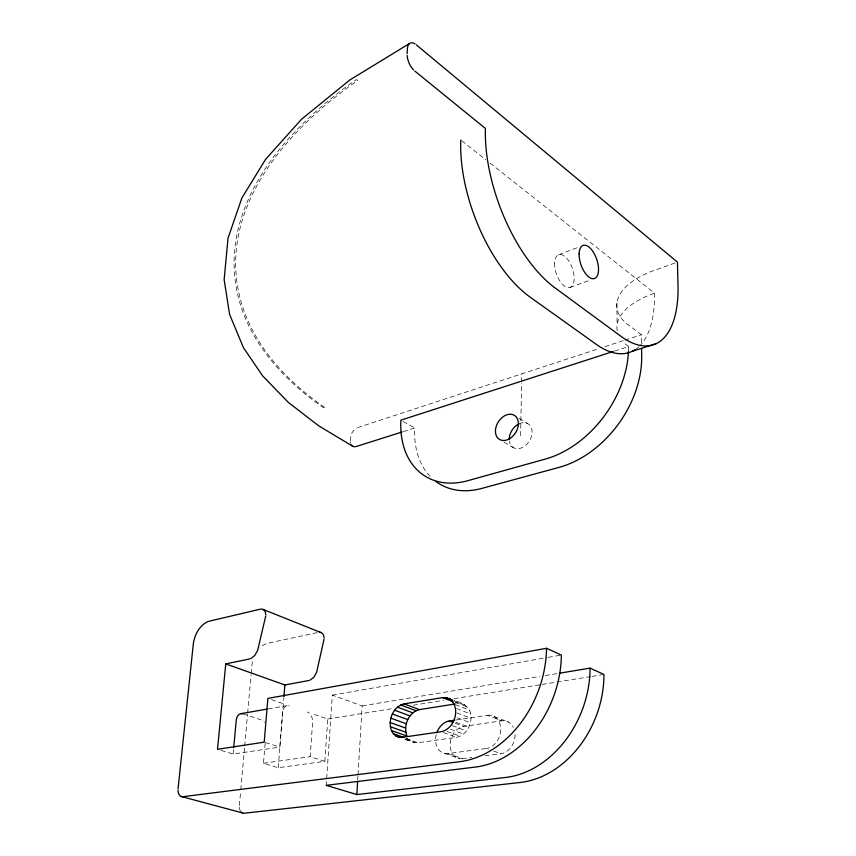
<?xml version="1.0" encoding="UTF-8"?>
<svg xmlns="http://www.w3.org/2000/svg" width="856" height="856" viewBox="0 0 856 856"><rect width="100%" height="100%" fill="white"/><g stroke="black" fill="none" stroke-linecap="round" stroke-linejoin="round"><path stroke-width="0.64" stroke-dasharray="4.28 3.21" d="M520.576 435.661L521.646 383.178M521.668 381.851L521.839 373.858M357.712 779.998L357.947 776.028M358.033 774.712L362.152 705.911L332.31 695.136L326.2 785.337M350.532 440.926L350.778 437.17A8.357 5.532 -61.6 0 1 356.545 428.032M265.157 743.254L263.477 763.242L278.232 767.714L324.863 761.337L327.762 719.029L313.221 714.022M324.863 761.337L310.129 756.672L312.611 722.475A8.795 5.874 81.1 0 0 307.325 711.989M221.126 750.402L233.132 754.04L279.816 747.085L282.608 712.31A8.892 6.013 80.9 0 1 289.371 705.804M278.232 767.714L283.817 698.111M239.38 805.539L240.686 790.998M240.804 789.681L244.581 747.384M244.698 746.068L247.534 714.343M247.651 713.027L251.076 674.699M251.193 673.372L251.91 665.444A20.351 13.536 -70 0 1 253.13 659.345M233.132 754.04L233.613 748.84M405.016 739.306L414.572 742.634L417.963 742.73L456.569 737.326C465.29 735.657 470.629 726.691 471.014 718.302C472.041 708.212 462.85 702.177 453.969 700.604M558.797 254.714L578.324 247.245M570.096 287.413L589.688 280.286M674.988 263.017L654.155 270.453A78.613 38.531 -4.1 0 0 628.325 324.948L641.401 334.728L641.529 343.545M357.53 427.625L598.612 348.734M604.903 346.669L623.778 340.495M625.041 340.089L641.401 334.728M614.555 351.067L628.539 346.541A95.915 68.865 -54.8 0 1 628.454 351.549M403.283 431.617L414.711 428A90.65 64.007 -57.6 0 0 431.178 477.423M317.244 632.648L267.842 643.198A20.351 13.536 -70 0 0 259.796 647.96M332.31 695.136L546.877 657.59M548.193 657.365L561.354 655.054M268.185 708.918L287.466 705.579M362.152 705.911L539.997 676.433M545.261 675.555L557.117 673.597M327.762 719.029L393.514 708.415M413.245 705.237L443.494 700.347M454.012 698.657L540.81 684.65M542.126 684.436L590.79 676.582M592.095 676.368L602.624 674.667M455.809 720.024L487.353 715.306L501.702 720.859A16.842 13.257 -71.9 0 1 513.365 727.343M455.253 723.245L463.674 726.391L501.702 720.859M263.477 763.242L310.129 756.672M436.218 734.79A16.692 12.712 -72.2 0 0 448.03 753.526L486.443 748.465L488.862 749.332M448.03 753.526L462.604 758.619L471.849 757.432M485.063 755.741L500.921 753.708A16.842 13.257 -71.9 0 0 514.97 733.196M464.551 704.713L455.403 702.637M265.403 742.527L279.816 747.085M243.104 713.808L261.99 720.142A8.549 5.917 81.5 0 1 264.418 722.453M271.448 699.63L283.293 703.707M444.649 753.408L459.223 758.491M406.504 738.332L414.572 742.634M406.022 738.557L417.963 742.73M405.509 739.338L411.479 741.424M443.504 732.576L456.569 737.326M493.687 751.087L500.921 753.708M447.11 731.484L460.164 736.246M450.534 729.28L463.567 734.063M452.343 725.685L466.541 730.938M455.874 722.229L468.874 727.086M457.414 717.874L470.404 722.774M456.869 712.909L471.014 718.302M456.548 708.554L470.682 713.968M455.296 704.649L469.42 710.106M454.236 700.818L461.288 703.557M494.137 716.493L508.464 722.057M455.574 702.391L467.323 706.949M403.187 421.473L414.711 428M504.098 442.145L513.654 447.816M519.089 418.295L527.51 423.495M461.823 140.791L485.908 159.837M490.103 163.154L654.551 293.169A111.152 52.28 70.9 0 1 639.785 345.824M616.919 302.885L617.069 324.895M350.671 443.162A8.367 5.553 -61.7 0 1 350.521 442.081M628.539 346.541A79.105 37.782 -3.8 0 1 623.061 341.694M617.23 330.748A79.105 37.782 -3.8 0 1 654.551 293.169M519.046 423.816A14.006 10.208 -57.4 0 1 531.983 430.365A14.006 10.208 -57.4 0 1 522.171 447.592A14.006 10.208 -57.4 0 1 509.309 440.936M638.897 346.691A111.152 52.28 70.9 0 1 636.083 349.002M462.604 758.619A16.521 12.701 -72.4 0 1 450.149 744.281A16.521 12.701 -72.4 0 1 463.674 726.391M487.353 715.306A17.024 13.268 -71.7 0 1 500.685 729.943A17.024 13.268 -71.7 0 1 486.443 748.465M240.568 811.221A8.517 5.682 -75 0 1 239.338 806.823M324.285 407.156L323.183 407.52A547.123 274.862 -5.9 0 1 356.289 79.619L357.765 80.378A545.165 273.834 -5.9 0 0 324.285 407.156M554.613 263.092A17.291 8.453 71 0 0 568.78 287.67A17.291 8.453 71 0 0 569.743 262.514A17.291 8.453 71 0 0 554.613 263.092"/><path stroke-width="1.28" d="M407.124 53.725L407.435 48.45A13.343 6.752 65.8 0 1 414.989 43.891M244.495 813.2L520.106 782.502A95.872 75.938 -68.8 0 0 603.94 674.464L590.052 668.14A96.889 76.002 -68.7 0 1 505.564 777.462L356.845 794.561L357.637 781.325M283.925 696.795L284.877 684.971L308.866 680.509M233.731 747.534L236.256 720.185A8.646 6.046 81.4 0 1 243.104 713.808M249.759 658.927L225.749 663.882L217.52 749.31L264.204 742.152L267.896 698.4L546.513 648.292L561.354 655.054A98.986 76.077 -68.4 0 1 475.529 767.051L326.2 785.337L356.845 794.561M178.059 788.825L193.285 644.247A21.1 13.375 -69.6 0 1 209.581 621.114L260.32 609.162M452.792 700.144L446.008 697.629L442.466 697.629L404.086 703.889C393.022 706.553 387.543 720.42 391.47 730.585L406.985 736.042C402.994 725.974 408.451 712.192 419.451 709.613L455.114 703.974M324.092 639.025L316.624 672.313L313.831 677.246L309.861 680.22M265.745 615.935L257.656 650.367L254.778 655.482L250.755 658.617M409.371 43.592L349.847 79.961L301.622 119.166L265.606 159.323L241.895 197.961L228.028 238.171L224.144 279.677L229.59 314.398L243.414 347.611L262.664 375.891L288.29 402.363L318.817 425.914L352.693 446.211M613.281 351.474L400.886 420.168A91.549 63.922 -57.8 0 0 467.911 480.665L545.283 459.094A95.915 68.865 -54.8 0 0 628.454 351.549M632.017 351.388L656.188 343.641M356.289 446.49L402.01 432.023M241.189 713.604L266.901 709.143M559.76 673.158L590.052 668.14M436.849 732.715A16.692 12.712 -72.2 0 1 449.24 721.009L454.493 720.217M181.237 796.497L242.719 812.997M391.47 730.585L393.375 733.742L404.118 737.498M393.375 733.742L395.954 736L399.538 737.251M390.379 726.765L405.872 732.244M225.749 663.882L284.877 684.971M390.165 722.528L405.637 728.049M390.828 718.173L406.279 723.737M392.337 713.979L407.766 719.586M394.584 710.223L409.992 715.873M397.419 707.163L412.817 712.845M400.661 705.002L416.037 710.715M404.086 703.889L419.451 709.613M449.24 721.009L452.845 722.346M446.008 697.629L450.705 699.448M442.466 697.629L453.049 701.727M395.954 736L399.046 737.219L402.448 737.294L441.129 731.72C454.985 728.991 461.373 707.238 449.272 698.774M263.027 609.408L321.246 632.648M414.828 71.069L485.427 128.475A118.877 56.657 69.6 0 0 555.095 287.937L620.868 336.248A112.511 51.478 71 0 0 678.005 285.069L677.438 262.139L416.284 44.822M641.593 348.585L641.7 356.15A94.941 68.897 -54.5 0 1 559.075 467.365L481.939 488.38A90.65 64.007 -57.6 0 1 435.918 481.489M355.315 446.704A8.367 5.553 -61.7 0 1 351.42 444.981M413.544 69.882A13.364 6.773 65.9 0 1 407.135 55.458M460.774 139.967A117.368 57.47 69.4 0 0 530.078 297.096L596.29 344.358A111.152 52.28 70.9 0 0 635.088 349.676M509.213 439.01A14.006 10.208 -57.4 0 1 519.046 423.816M546.513 648.292A100.066 76.098 -68.3 0 1 459.993 761.669L183.002 796.69A8.838 5.628 -74.2 0 1 177.995 790.163M261.273 609.044A8.667 5.682 -68.5 0 1 265.777 614.672M319.491 632.263A8.346 5.735 -68.9 0 1 324.103 637.795M243.586 813.2A8.517 5.682 -75 0 1 241.189 811.991M579.116 253.793A17.516 8.335 71.1 0 0 593.294 278.746A17.516 8.335 71.1 0 0 594.064 253.355A17.516 8.335 71.1 0 0 579.116 253.793M509.652 438.668A14.156 10.197 -57.6 0 0 515.173 415.909A14.156 10.197 -57.6 0 0 495.881 427.508A14.156 10.197 -57.6 0 0 509.652 438.668"/></g></svg>
